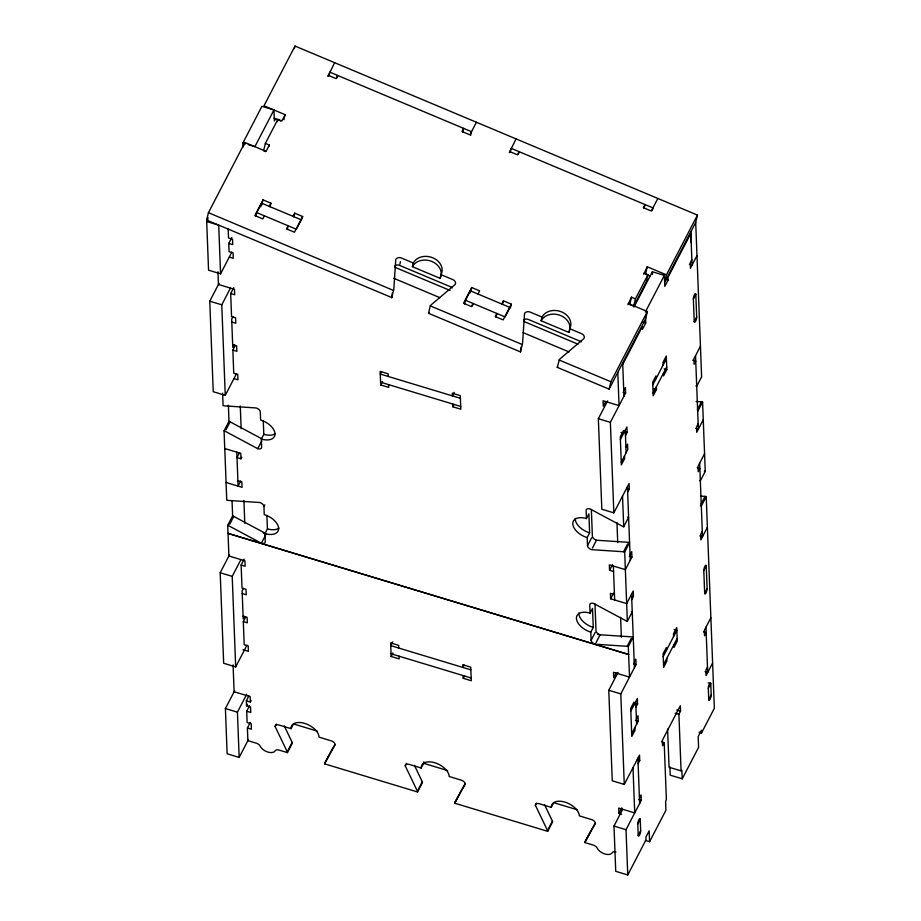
<?xml version="1.0" encoding="UTF-8"?>
<svg xmlns="http://www.w3.org/2000/svg" width="921" height="921" viewBox="0 0 921 921"><rect width="100%" height="100%" fill="white"/><g stroke="black" fill="none" stroke-linecap="round" stroke-linejoin="round"><path stroke-width="1.38" d="M392.265 293.108L392.024 296.85A4.294 3.477 14.4 0 1 391.828 297.598L206.649 220.084L208.434 212.693L244.917 142.479L266.065 151.355L269.323 145.069L265.363 143.4L277.889 119.293L281.849 120.962L285.119 114.676L263.982 105.788L295.019 46.05L697.473 215.1L695.7 222.491L664.651 282.229L666.424 274.838L697.473 215.1M520.849 349.681L521.01 347.182M520.768 350.936L520.469 351.903L428.507 313.278L430.291 305.887A4.34 3.511 13.1 0 1 430.924 305.058L455.227 284.439A4.329 3.511 13.5 0 0 452.902 279.639L441.009 274.642A15.15 12.272 13.5 0 0 432.87 257.811A15.15 12.272 13.5 0 0 413.276 262.992L401.383 257.995A4.329 3.511 13.5 0 0 395.777 259.469L393.797 289.459L391.713 297.828M244.33 144.942L244.917 142.479M265.363 143.4L263.59 150.791L265.57 151.62M269.024 146.301L269.323 145.069M294.432 48.514L295.019 46.05M277.889 119.293L277.302 121.756M255.854 216.297L256.74 212.601L261.645 203.173L301.282 219.82L296.378 229.248L256.74 212.601M260.758 206.868L261.645 203.173M261.817 204.796L263.003 199.869L270.924 203.196L270.037 206.891M284.531 117.14L285.119 114.676M287.283 229.456L288.169 225.76L286.535 228.903L294.467 232.23L302.629 216.516L294.708 213.188L293.074 216.331M293.822 216.884L294.708 213.188M327.83 76.512L334.657 62.697M328.855 75.821L329.741 72.126L471.517 131.68L470.631 135.375M302.042 218.979L302.629 216.516M337.086 77.928L337.685 75.464L336.05 78.607L328.118 75.28M399.898 264.154L400.485 261.691M413.264 262.98L412.378 266.687L440.123 278.338L441.009 274.642M462.71 132.048L463.608 128.353L461.974 131.496L469.894 134.823L476.433 122.251M464.552 303.965L465.439 300.269L470.343 290.829L509.981 307.476L505.076 316.916L465.439 300.269M469.745 293.292L470.343 290.829M470.804 291.22L471.702 287.525L479.622 290.863L477.987 294.006M472.496 305.899L473.095 303.435L471.46 306.578L463.528 303.251L471.702 287.525M509.232 152.702L516.059 138.898M510.269 152.023L511.155 148.327L652.931 207.881L652.333 210.345M518.5 154.118L519.087 151.654L517.452 154.809L509.532 151.47M495.982 317.123L496.868 313.428L495.233 316.571L503.165 319.898L511.328 304.172L503.407 300.845L501.772 303.988M502.521 304.54L503.407 300.845M510.441 307.867L511.328 304.172M520.469 351.903L522.541 343.545L524.533 313.554A4.329 3.511 13.5 0 1 530.128 312.069L542.02 317.066A15.15 12.272 13.5 0 1 561.603 311.885A15.15 12.272 13.5 0 1 569.754 328.716L568.867 332.412L541.122 320.761L542.02 317.066M627.915 304.701L631.484 297.184L635.444 298.853L633.66 306.244L632.669 305.83M569.765 328.716L581.646 333.713A4.329 3.511 13.5 0 1 583.983 338.525L559.484 359.328L557.251 367.352L609.103 389.134L610.876 381.743L647.371 311.517L628.214 303.47M666.424 274.838L647.267 266.791L645.494 274.182L650.284 276.196M647.371 311.517L645.586 318.908L609.103 389.134M283.933 119.603L284.232 118.372M644.124 208.25L645.011 204.554L643.376 207.697L651.308 211.024L657.836 198.452M631.484 297.184L629.699 304.575L631.679 305.415M643.71 274.308L647.267 266.791M644.009 273.077L647.97 274.746L646.185 282.137L633.66 306.244M243.029 147.141L242.868 143.02L261.932 106.329L273.951 109.967L274.366 120.962L275.678 118.452M206.649 220.084L207.973 217.529M231.85 252.124L220.58 273.813L208.56 270.175L206.695 221.524L207.996 219.014M273.951 109.967L254.887 146.646L248.21 144.632M229.271 257.086L233.278 258.294L233.071 252.872L229.064 251.652L228.753 243.397L231.816 237.503M236.524 373.65L225.254 395.339L213.235 391.701L209.758 301.179L219.037 283.311M263.003 199.869L254.829 215.583L262.761 218.922L264.396 215.767M269.289 206.339L270.924 203.196M225.254 395.339L221.777 304.816L230.388 288.227M231.77 322.039L235.776 323.248L235.569 317.814L231.562 316.605L230.676 293.523L233.738 287.628M232.99 316.755L231.689 319.276L232.771 347.332L234.072 344.822M233.946 378.612L237.952 379.82L237.745 374.398L233.738 373.178L232.852 350.095L235.292 345.387M239.541 452.648L236.973 457.599L240.98 458.808L240.772 453.374L224.747 448.527L224.068 430.832L228.972 421.392A4.329 2.487 27.5 0 1 230.123 421.853L261.403 438.58M226.036 429.716L230.123 421.853M240.98 458.808L241.797 457.23M224.068 430.832A4.329 2.487 27.5 0 1 225.219 431.293L257.753 448.688A4.329 2.487 27.5 0 0 261.656 447.18L261.345 439.041L263.797 434.321L263.279 420.943M240.715 481.027L238.09 486.058L236.789 452.119M257.753 448.688L261.84 440.825M228.005 533.386L628.64 654.509L228.005 533.386L227.706 525.384L232.599 515.944A4.329 2.487 27.5 0 1 233.75 516.405L266.284 533.812M229.674 524.268L233.75 516.405M246.955 645.207L235.684 666.896L223.665 663.27L220.188 572.747L229.467 554.879M227.706 525.384A4.329 2.487 27.5 0 1 228.857 525.845L261.38 543.24A4.329 2.487 27.5 0 0 265.283 541.732L264.972 533.593A15.15 8.692 27.5 0 0 278.626 528.32A15.15 8.692 27.5 0 0 264.246 514.586L263.936 506.435L264.753 504.858M235.684 666.896L232.207 576.373L240.83 559.795M242.223 593.55L246.229 594.77L246.022 589.336L242.016 588.128L241.129 565.045L244.192 559.151M264.972 533.593L267.424 528.873L266.906 515.495M261.38 543.24L265.467 535.377M243.432 588.323L242.119 590.845L243.202 618.9L244.502 616.391M243.063 649.731L248.405 651.343L248.198 645.909L244.192 644.7L243.305 621.617L245.757 616.897M381.605 371.543L380.292 374.064L460.419 398.298M388.593 384.679L388.708 387.396L380.695 384.966L382.526 381.432M248.29 739.862L239.161 757.419L227.142 753.792L225.403 708.525L234.694 690.658M239.161 757.419L237.422 712.163L246.701 694.296M249.154 706.511L246.713 711.219L250.754 712.44L250.547 707.017L246.54 705.797L246.344 700.823L248.912 695.885M246.54 705.797L247.358 704.231M246.344 700.823L250.351 702.032L251.168 700.467M284.267 725.932L292.141 742.361A4.317 2.475 27.5 0 1 292.337 743.189L287.433 752.618L278.982 750.062A4.329 2.487 27.5 0 0 275.816 750.189L274.205 751.824A8.657 4.973 27.5 0 1 261.357 747.933L259.584 745.273A4.329 2.487 27.5 0 0 256.326 743.212L247.876 740.657L247.392 727.981L250.305 722.363M287.433 752.618A4.317 2.475 27.5 0 0 287.237 751.789L275.114 726.519L276.427 724.01M454.226 392.381L452.384 395.915L452.28 393.198L460.293 395.627L460.811 409.2L452.798 406.783L452.695 404.066M452.798 406.783L454.03 404.423M275.114 726.519A4.329 2.487 27.5 0 1 279.017 725.023L291.036 728.649L293.488 723.941L317.526 731.205M288.054 750.212L292.141 742.361M414.392 765.293L422.267 781.71A4.329 2.487 27.5 0 1 422.474 782.539L417.57 791.979L324.629 763.866A4.329 2.487 27.5 0 1 324.768 763.141L328.843 755.278M324.629 763.866L329.522 754.437A4.329 2.487 27.5 0 1 329.66 753.7L334.887 744.49M392.691 641.856L390.734 645.633L470.85 669.855M399.058 656.201L399.161 658.918L391.149 656.489L392.991 652.954M635.444 298.853L647.97 274.746M633.959 307.165L652.356 271.741L664.375 275.379L664.801 286.373L668.07 280.088L667.967 277.371L690.842 233.358L692.062 265.133L689.392 264.327M417.57 791.979A4.329 2.487 27.5 0 0 417.374 791.151L405.252 765.881L406.552 763.371M645.322 312.058L664.375 275.379M464.069 665.077L462.837 667.437L462.733 664.72L470.746 667.149L471.264 680.723L463.251 678.293L463.148 675.588M622.757 364.359L642.363 326.633L642.467 329.35L645.736 323.064L645.471 316.191M605.696 401.487L603.243 406.207L603.036 400.773L619.062 405.62L617.795 372.406M463.251 678.293L464.483 675.945M627.673 492.09L629.308 488.947L629.089 483.513L613.847 512.859L601.827 509.232L598.351 418.71L607.63 400.842M405.252 765.881A4.329 2.487 27.5 0 1 409.154 764.372L421.173 768.01L423.614 763.29A15.15 8.692 27.5 0 1 423.752 761.794M623.77 390.711L625.405 387.568L625.612 393.002L610.37 422.348L613.847 512.859M691.855 259.699L690.22 262.842L690.428 268.276L696.955 255.693M418.192 789.573L422.267 781.71M620.363 439.57L626.925 426.941L627.132 432.375L625.497 435.518M693.363 299.072L695.816 294.363A3.247 0.829 -73.2 0 0 694.515 294.685A3.247 0.829 -73.2 0 0 693.363 299.072L694.227 321.705A3.247 0.829 -73.2 0 0 695.539 321.383A3.247 0.829 -73.2 0 0 696.679 316.985L695.816 294.363M652.793 384.92L666.413 358.718M587.172 537.588A15.15 8.692 27.5 0 1 572.781 523.842A15.15 8.692 27.5 0 1 586.435 518.569L588.887 513.86L589.624 532.868L587.172 537.588L587.483 545.727A4.329 2.487 27.5 0 0 591.593 549.653L623.54 551.76A4.329 2.487 27.5 0 1 624.68 551.99L629.584 542.561A4.329 2.487 27.5 0 0 628.444 542.331L596.497 540.224A4.329 2.487 27.5 0 1 592.387 536.298L591.351 509.463M653.104 393.071L666.723 366.869M625.946 447.284L627.581 444.141L627.788 449.575L621.226 462.192M656.362 386.808L656.466 389.525L653.196 395.811L652.678 382.227L655.948 375.941L656.051 378.658M663.132 365.038L663.028 362.321L666.297 356.024L666.816 369.609L663.546 375.895L663.442 373.178M694.227 321.705L696.679 316.985M587.483 545.727L591.57 537.864M544.518 804.655L552.404 821.072A4.329 2.487 27.5 0 1 552.6 821.9L547.696 831.329L454.755 803.227A4.329 2.487 27.5 0 1 454.893 802.502L458.98 794.639M454.755 803.227L459.66 793.787A4.329 2.487 27.5 0 1 459.798 793.062L465.024 783.84M592.41 548.087L596.497 540.224M700.444 346.215L693.904 358.799L694.112 364.232L695.746 361.078L692.742 360.169M586.435 518.569L586.124 510.43A4.329 2.487 27.5 0 1 590.027 508.922L622.561 526.317A4.329 2.487 27.5 0 0 623.713 526.777L628.617 517.349A4.329 2.487 27.5 0 1 627.742 517.026M613.547 571.492L609.541 570.272L612.465 564.665M590.798 632.14A15.15 8.692 27.5 0 1 576.419 618.394A15.15 8.692 27.5 0 1 590.073 613.121L592.525 608.413L593.251 627.42L590.798 632.14L591.121 640.279A4.329 2.487 27.5 0 0 595.231 644.205L627.166 646.312A4.329 2.487 27.5 0 1 628.306 646.542L633.211 637.113A4.329 2.487 27.5 0 0 632.071 636.883L600.124 634.776A4.329 2.487 27.5 0 1 596.014 630.85L594.989 604.015M623.54 551.76L627.627 543.897M697.358 409.695L701.445 401.832A4.329 2.487 27.5 0 1 702.585 402.074L705.244 471.414L700.351 480.843A4.329 2.487 27.5 0 1 699.476 480.52M697.681 411.503L702.585 402.074M630.079 554.776L631.714 551.633L631.921 557.067L625.359 569.685M698.153 423.764L696.518 426.918L696.725 432.34L703.264 419.769M626.683 603.589L610.635 598.788L613.559 593.17M591.121 640.279L595.196 632.416M596.048 642.639L600.124 634.776M626.66 603.635L633.222 591.017L633.429 596.44L631.794 599.583M704.565 453.708L698.037 466.291L698.245 471.725L699.879 468.582L697.209 467.764M590.073 613.121L589.762 604.982A4.329 2.487 27.5 0 1 593.665 603.474L626.188 620.869A4.329 2.487 27.5 0 0 627.339 621.33L632.243 611.901A4.329 2.487 27.5 0 1 631.38 611.579M547.696 831.329A4.329 2.487 27.5 0 0 547.5 830.5L535.377 805.242L536.471 803.147M627.166 646.312L631.253 638.449M700.985 504.248L705.072 496.384A4.329 2.487 27.5 0 1 706.211 496.626L714.351 708.307L701.549 732.932L699.051 732.172M706.211 496.626L701.318 506.055A4.329 2.487 27.5 0 0 700.455 505.859M616.149 673.009L613.697 677.718L613.49 672.295L629.515 677.142L628.306 646.542M638.103 763.659L639.738 760.516L639.531 755.082L624.277 784.427L612.258 780.789L608.781 690.278L618.06 672.411M535.377 805.242A4.329 2.487 27.5 0 1 539.28 803.734L551.299 807.372L553.751 802.652L577.122 809.72M634.201 662.268L635.835 659.125L636.054 664.559L620.8 693.904L624.277 784.427M702.286 531.267L700.651 534.41L700.858 539.844L707.397 527.261M548.317 828.935L552.404 821.072M630.816 711.081L637.355 698.509L637.562 703.943L635.927 707.086M703.794 570.64L706.246 565.92A3.247 0.829 -73.2 0 0 704.945 566.242A3.247 0.829 -73.2 0 0 703.794 570.64L704.669 593.274A3.247 0.829 -73.2 0 0 705.97 592.951A3.247 0.829 -73.2 0 0 707.121 588.554L706.246 565.92M663.224 656.489L676.843 630.286L674.172 629.48M663.546 664.64L677.154 638.437M636.376 718.852L638.011 715.709L638.218 721.131L631.691 733.715M704.669 593.274L707.121 588.554M615.999 851.994A4.329 2.487 27.5 0 0 612.292 852.662A8.657 4.973 27.5 0 1 604.878 853.997A8.657 4.973 27.5 0 1 597.188 848.091A4.329 2.487 27.5 0 0 593.343 845.133L584.893 842.577A4.329 2.487 27.5 0 1 585.031 841.852L589.106 833.989M584.893 842.577L589.785 833.148A4.329 2.487 27.5 0 1 589.924 832.423L595.15 823.201M710.874 617.784L704.335 630.355L704.542 635.789L706.177 632.646L703.506 631.841M621.583 814.314L618.912 813.508L621.836 807.89M645.46 840.447L649.581 841.702L649.167 830.834L645.897 837.12L646.001 839.837L627.754 874.95L615.735 871.312L613.996 826.056L622.619 809.467M661.692 741.842L664.191 742.602L662.567 745.745L662.349 740.311L680.331 705.728L680.538 711.162L678.904 714.305L681.08 770.877L669.06 767.251L667.587 729.052M639.427 798.058L641.051 794.915L641.269 800.337L626.015 829.694L627.754 874.95M707.501 667.046L705.866 670.189L706.073 675.623L712.612 663.039M637.793 824.042L640.245 819.333A3.247 0.829 -73.2 0 0 638.932 819.655A3.247 0.829 -73.2 0 0 637.793 824.042L638.218 835.359A3.247 0.829 -73.2 0 0 639.531 835.036A3.247 0.829 -73.2 0 0 640.671 830.638L640.245 819.333M708.318 688.321A3.247 0.829 -73.2 0 1 709.458 683.923A3.247 0.829 -73.2 0 1 710.77 683.601L711.196 694.918A3.247 0.829 -73.2 0 1 710.056 699.315A3.247 0.829 -73.2 0 1 708.756 699.638L708.318 688.321L710.77 683.601L708.203 682.829M638.218 835.359L640.671 830.638M708.756 699.638L711.196 694.918M649.581 841.702L665.918 810.25L665.607 801.834L666.367 799.175L664.191 742.602M669.901 766.813L670.235 775.183L682.254 778.809L698.59 747.368L698.176 736.512L701.445 730.215L701.549 732.932M324.768 763.141L335.209 744.698A4.329 2.487 27.5 0 0 331.825 741.037L319.08 737.134A15.15 8.692 27.5 0 0 304.69 723.388A15.15 8.692 27.5 0 0 291.036 728.649M454.893 802.502L465.335 784.059A4.329 2.487 27.5 0 0 461.962 780.398L449.206 776.495A15.15 8.692 27.5 0 0 434.827 762.749A15.15 8.692 27.5 0 0 421.173 768.01M585.031 841.852L595.473 823.409A4.329 2.487 27.5 0 0 592.088 819.748L579.344 815.856A15.15 8.692 27.5 0 0 564.953 802.11A15.15 8.692 27.5 0 0 551.299 807.372M681.08 770.877L681.862 770.278L682.254 778.809M696.115 401.487L701.445 401.832M701.077 496.131L705.072 496.384M242.868 143.02L245.539 143.826M665.399 279.282L668.07 280.088M643.065 322.258L645.736 323.064M206.695 221.524L218.714 225.15L220.58 273.813M664.145 368.803L666.816 369.609M228.753 243.397L232.76 244.606L232.541 239.184L228.535 237.963L228.189 228.949M653.795 388.708L656.466 389.525M623.114 392.242L625.612 393.002M695.689 428.392L698.36 429.198L695.539 355.656M230.676 293.523L234.682 294.732L234.475 289.309L218.45 284.462L217.955 271.73M209.758 301.179L221.777 304.816M598.351 418.71L610.37 422.348M624.461 431.569L627.132 432.375M620.984 432.421L623.655 433.227L623.552 430.51L620.282 436.807L621.364 464.863L624.622 458.577L624.519 455.86M380.615 382.215L460.73 406.437M232.633 344.673L236.639 345.882L236.858 351.315L232.852 350.095M626.798 488.188L629.308 488.947M699.822 535.884L702.493 536.69L699.661 463.148M629.25 556.261L631.921 557.067M625.382 569.639L609.334 564.838L609.541 570.272M630.758 595.634L633.429 596.44M237.86 480.681L241.866 481.89L242.073 487.324L226.059 482.477L226.739 500.172A4.329 2.487 27.5 0 0 227.878 500.402L259.826 502.509A4.329 2.487 27.5 0 1 263.936 506.435M614.434 594.575L610.427 593.354L610.635 598.788M263.222 533.075L265.973 533.904M597.729 634.293L600.504 635.087M705.037 671.674L707.708 672.48L705.97 627.213M633.544 663.799L636.054 664.559M241.129 565.045L245.136 566.254L244.928 560.82L228.903 555.973L228.04 533.34M676.774 710.022L680.538 711.162M220.188 572.747L232.207 576.373M608.781 690.278L620.8 693.904M675.151 713.165L678.904 714.305M634.891 703.126L637.562 703.943M635.548 720.326L638.218 721.131M391.045 653.772L471.161 678.006M243.098 616.184L247.104 617.392L247.312 622.826L243.305 621.617M637.228 759.756L639.738 760.516M638.76 799.589L641.269 800.337M423.614 763.29L447.652 770.566M225.403 708.525L237.422 712.163M613.996 826.056L626.015 829.694M247.392 727.981L251.398 729.19L251.191 723.756L247.139 722.536L246.713 711.219M274.09 118.176L280.698 120.95M394.602 267.159L450.07 290.46M524.014 321.521L577.962 344.178M393.658 278.257L439.881 297.667M523.059 332.608L569.109 351.96M208.434 212.693L393.497 290.426M430.291 305.887L522.242 344.512M559.035 359.961L610.876 381.743M695.7 222.491L701.618 376.862L696.713 386.29A4.329 2.487 27.5 0 1 695.85 385.968M690.796 231.919L691.187 242.499M673.562 636.595L673.458 633.878L676.728 627.592L677.246 641.177L673.976 647.463L673.873 644.746M652.356 271.741L652.471 274.493M666.482 650.226L666.378 647.509L663.108 653.795L663.638 667.368L666.896 661.082L666.792 658.365M622.688 362.978L623.954 396.191M625.267 430.13L626.13 452.764M627.431 486.714L630.263 560.256M631.564 594.206L634.419 667.702M635.72 701.652L636.584 724.286M637.896 758.225L639.635 803.492M634.085 704.795L633.982 702.078L630.712 708.364L631.794 736.432L635.064 730.146L634.949 727.429M622.538 496.143L623.713 526.777M624.68 551.99L627.339 621.33M632.992 767.654L634.73 812.921L618.705 808.074L618.912 813.508M616.966 522.714L617.726 542.619M620.604 617.323L621.364 637.263M613.363 566.012L614.664 599.951M388.282 376.528L388.178 373.822L380.166 371.393L380.695 384.966M398.747 648.05L398.632 645.333L390.631 642.916L391.149 656.489M240.277 405.977L241.152 428.726M243.915 500.54L244.79 523.278M250.351 702.032L250.144 696.598L234.118 691.752L233.082 664.881M228.373 405.182L229.03 422.244M232.057 501.174L232.668 516.808M224.77 448.481L226.082 482.431M222.617 393.083L223.101 405.62A4.329 2.487 27.5 0 0 224.24 405.85L256.188 407.957A4.329 2.487 27.5 0 1 260.298 411.883L260.608 420.022A15.15 8.692 27.5 0 1 274.999 433.768A15.15 8.692 27.5 0 1 261.345 439.041M428.507 313.278A4.329 3.511 13.8 0 1 429.14 312.449M452.464 287.859A4.329 3.511 13.5 0 0 451.129 287.03L399.599 265.386A4.329 3.511 13.5 0 0 394.879 265.824M412.378 266.687A15.15 12.284 13.6 0 1 431.972 261.506A15.15 12.284 13.6 0 1 440.123 278.338M557.251 367.352A4.329 3.511 13.8 0 1 557.7 366.719M581.22 341.933A4.329 3.511 13.5 0 0 579.873 341.104L528.343 319.46A4.329 3.511 13.5 0 0 523.635 319.898M569.685 330.317A15.15 12.284 13.5 0 1 568.867 332.412M541.122 320.761A15.15 12.284 13.5 0 1 558.022 314.683A15.15 12.284 13.5 0 1 570.007 327.957M589.624 532.868A15.15 8.692 27.5 0 1 575.257 518.35M593.251 627.42A15.15 8.692 27.5 0 1 578.883 612.902M278.994 528.113A15.15 8.692 27.5 0 1 267.424 528.873M275.367 433.561A15.15 8.692 27.5 0 1 263.797 434.321M249.2 706.522A3.247 0.829 -73.2 0 1 249.257 705.601M705.244 471.414A4.329 2.487 27.5 0 1 704.381 471.08"/></g></svg>
